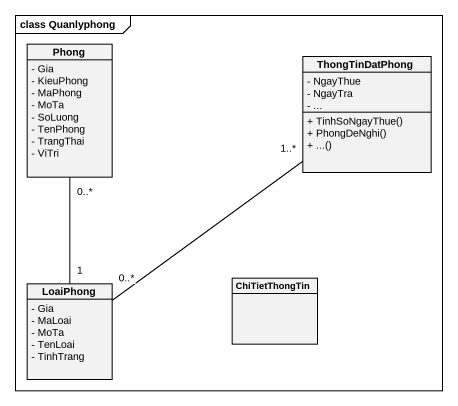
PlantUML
@startuml
mainframe class Quanlyphong
hide circle
hide empty members
skinparam classAttributeIconSize 0
class Phong {
  - Gia
  - KieuPhong
  - MaPhong
  - MoTa
  - SoLuong
  - TenPhong
  - TrangThai
  - ViTri
}
class ThongTinDatPhong {
  - NgayThue
  - NgayTra
  - ...
  + TinhSoNgayThue()
  + PhongDeNghi()
  + ...()
}
class LoaiPhong {
  - Gia
  - MaLoai
  - MoTa
  - TenLoai
  - TinhTrang
}
class ChiTietThongTin
Phong "0..*" -- "1" LoaiPhong
LoaiPhong "0..*" -up- "1..*" ThongTinDatPhong
@enduml
